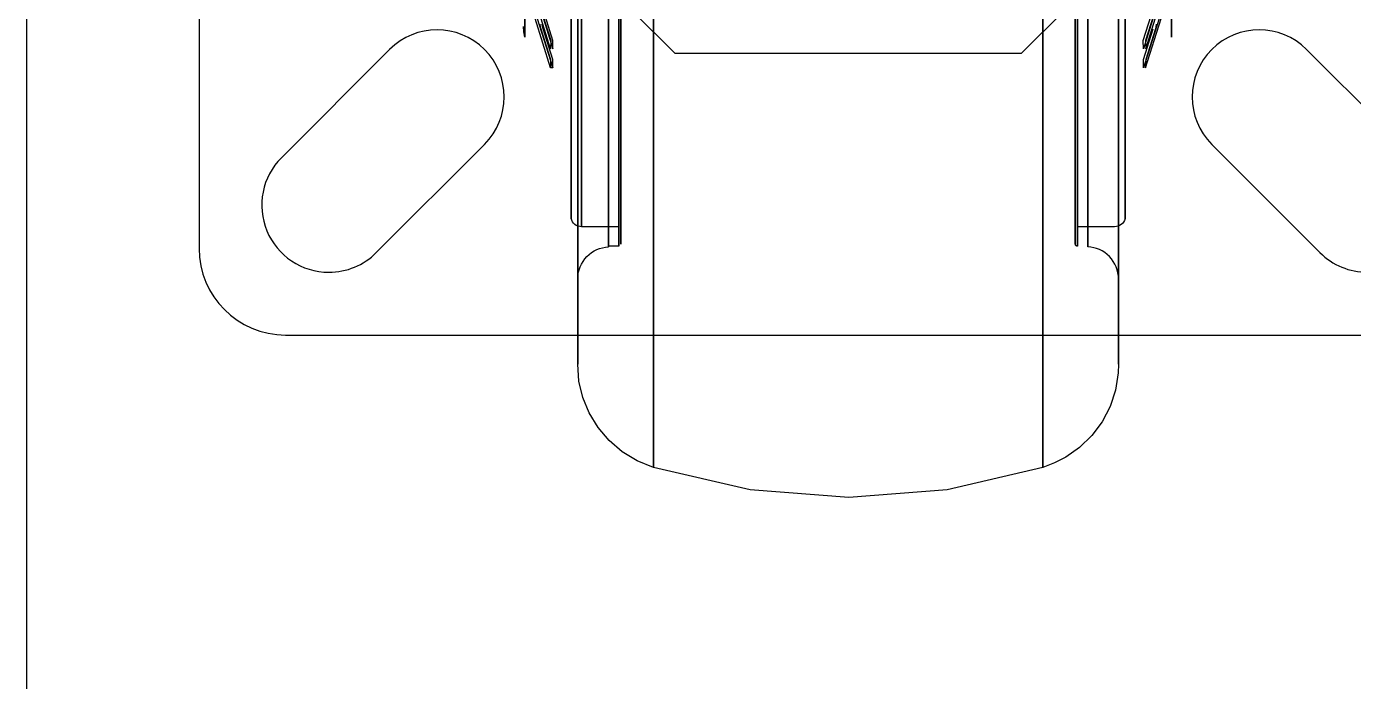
# Model space of a CAD drawing. Header units: millimetres. Extents: x 10366 to 13995, y 24552 to 29685.
# Drawn here: x 12611.8 to 12674.9, y 27279.9 to 27311 of the extents above; entities that cross this region are included whole.
import ezdxf

# ---------------------------------------------------------------- set-up
doc = ezdxf.new("R2010")
doc.units = ezdxf.units.MM
doc.header["$LTSCALE"] = 3
doc.layers.add('DomyÅ›lny', color=7, linetype='Continuous')

msp = doc.modelspace()

# ---------------------------------------------------------------- linework, layer by layer
at = {"layer": 'DomyÅ›lny'}
for p, q in [((12619.992, 27354.028), (12619.992, 27300.476)), ((12611.782, 27353.174), (12611.782, 27136.296)), ((12642.649, 27309.745), (12640.589, 27311.804)), ((12661.186, 27311.804), (12659.126, 27309.745)), ((12636.261, 27310.918), (12636.722, 27309.46)), ((12636.828, 27309.46), (12636.367, 27310.918)), ((12664.946, 27309.46), (12665.408, 27310.918)), ((12665.514, 27310.918), (12665.053, 27309.46)), ((12623.913, 27304.793), (12629.063, 27309.943)), ((12659.126, 27309.745), (12642.649, 27309.745)), ((12672.712, 27309.943), (12677.861, 27304.793)), ((12636.832, 27309.065), (12636.726, 27309.065)), ((12633.578, 27305.428), (12628.428, 27300.278)), ((12673.346, 27300.278), (12668.197, 27305.428)), ((12639.971, 27301.506), (12638.202, 27301.506)), ((12663.572, 27301.506), (12661.804, 27301.506)), ((12639.976, 27300.579), (12639.478, 27300.578)), ((12624.111, 27296.357), (12677.663, 27296.357))]:
    msp.add_line(p, q, dxfattribs=at)
for points in [[(12638.014, 27327.252, 0), (12638.014, 27294.968, 0), (12638.014, 27327.252, 0), (12638.014, 27359.536, 0)], [(12663.76, 27327.252, 0), (12663.76, 27359.536, 0), (12663.76, 27327.252, 0), (12663.76, 27294.968, 0)], [(12663.76, 27327.252, 0), (12663.76, 27355.494, 0), (12663.76, 27327.252, 0), (12663.76, 27299.01, 0)], [(12639.478, 27327.252, 0), (12639.478, 27300.553, 0), (12639.478, 27327.252, 0), (12639.478, 27353.952, 0)], [(12639.976, 27327.252, 0), (12639.976, 27353.926, 0), (12639.976, 27327.252, 0), (12639.976, 27300.579, 0)], [(12640.074, 27327.252, 0), (12640.074, 27300.682, 0), (12640.074, 27327.252, 0), (12640.074, 27353.823, 0)], [(12661.701, 27327.252, 0), (12661.701, 27353.823, 0), (12661.701, 27327.252, 0), (12661.701, 27300.682, 0)], [(12661.798, 27327.252, 0), (12661.798, 27300.579, 0), (12661.798, 27327.252, 0), (12661.798, 27353.926, 0)], [(12662.297, 27327.252, 0), (12662.297, 27300.553, 0), (12662.297, 27327.252, 0), (12662.297, 27353.952, 0)], [(12638.202, 27327.252, 0), (12638.202, 27352.999, 0), (12638.202, 27327.252, 0), (12638.202, 27301.506, 0)], [(12640.074, 27327.252, 0), (12640.074, 27353.101, 0), (12640.074, 27327.252, 0), (12640.074, 27301.403, 0)], [(12661.701, 27327.252, 0), (12661.701, 27301.403, 0), (12661.701, 27327.252, 0), (12661.701, 27353.101, 0)], [(12637.703, 27327.252, 0), (12637.703, 27301.894, 0), (12637.703, 27327.252, 0), (12637.703, 27352.611, 0)], [(12664.071, 27327.252, 0), (12664.071, 27352.611, 0), (12664.071, 27327.252, 0), (12664.071, 27301.894, 0)], [(12635.503, 27327.252, 0), (12635.503, 27343.98, 0), (12635.503, 27327.252, 0), (12635.503, 27310.524, 0)], [(12666.271, 27327.252, 0), (12666.271, 27343.98, 0), (12666.271, 27327.252, 0), (12666.271, 27310.524, 0)], [(12639.478, 27327.252, 0), (12639.478, 27300.553, 0)], [(12639.976, 27327.252, 0), (12639.976, 27300.579, 0)], [(12641.619, 27327.252, 0), (12641.619, 27290.056, 0)], [(12660.156, 27327.252, 0), (12660.156, 27290.056, 0)]]:
    msp.add_polyline3d(points, close=True, dxfattribs=at)
for points in [[(12636.229, 27311.962, 0), (12636.732, 27310.368, 0)], [(12636.838, 27310.368, 0), (12636.335, 27311.962, 0)], [(12664.937, 27310.368, 0), (12665.44, 27311.962, 0)], [(12665.546, 27311.962, 0), (12665.043, 27310.368, 0)], [(12636.726, 27309.065, 0), (12635.984, 27311.415, 0)], [(12636.09, 27311.415, 0), (12636.832, 27309.065, 0)], [(12636.724, 27309.972, 0), (12636.274, 27311.395, 0)], [(12636.38, 27311.395, 0), (12636.83, 27309.972, 0)], [(12665.685, 27311.415, 0), (12664.942, 27309.065, 0)], [(12665.394, 27311.395, 0), (12664.944, 27309.972, 0)], [(12665.049, 27309.065, 0), (12665.791, 27311.415, 0)], [(12665.051, 27309.972, 0), (12665.5, 27311.395, 0)], [(12635.503, 27310.524, 0), (12635.455, 27310.778, 0), (12635.44, 27311.033, 0)], [(12636.219, 27311.148, 0), (12636.235, 27311.025, 0), (12636.261, 27310.918, 0)], [(12636.367, 27310.918, 0), (12636.339, 27311.04, 0), (12636.325, 27311.148, 0)], [(12665.556, 27311.148, 0), (12665.54, 27311.025, 0), (12665.514, 27310.918, 0)], [(12636.732, 27310.368, 0), (12636.724, 27309.972, 0)], [(12636.83, 27309.972, 0), (12636.838, 27310.368, 0)], [(12664.944, 27309.972, 0), (12664.937, 27310.368, 0)], [(12665.043, 27310.368, 0), (12665.051, 27309.972, 0)], [(12636.722, 27309.46, 0), (12636.726, 27309.065, 0)], [(12636.832, 27309.065, 0), (12636.828, 27309.46, 0)], [(12664.942, 27309.065, 0), (12664.946, 27309.46, 0)], [(12665.053, 27309.46, 0), (12665.049, 27309.065, 0)], [(12638.202, 27301.506, 0), (12638.114, 27301.514, 0), (12638.029, 27301.536, 0), (12637.95, 27301.572, 0), (12637.879, 27301.62, 0), (12637.819, 27301.678, 0), (12637.768, 27301.744, 0), (12637.73, 27301.816, 0), (12637.703, 27301.894, 0)], [(12664.071, 27301.894, 0), (12664.059, 27301.851, 0), (12664.042, 27301.811, 0), (12663.999, 27301.733, 0), (12663.946, 27301.666, 0), (12663.882, 27301.609, 0), (12663.811, 27301.564, 0), (12663.734, 27301.532, 0), (12663.654, 27301.512, 0), (12663.572, 27301.506, 0)], [(12638.014, 27299.01, 0), (12638.021, 27299.162, 0), (12638.044, 27299.313, 0), (12638.081, 27299.457, 0), (12638.131, 27299.6, 0), (12638.194, 27299.733, 0), (12638.27, 27299.862, 0), (12638.357, 27299.98, 0), (12638.454, 27300.09, 0), (12638.561, 27300.189, 0), (12638.676, 27300.278, 0), (12638.799, 27300.355, 0), (12638.927, 27300.42, 0), (12639.06, 27300.472, 0), (12639.197, 27300.512, 0), (12639.335, 27300.539, 0), (12639.478, 27300.553, 0)], [(12661.798, 27300.579, 0), (12661.788, 27300.58, 0), (12661.778, 27300.582, 0), (12661.769, 27300.585, 0), (12661.76, 27300.589, 0), (12661.751, 27300.593, 0), (12661.743, 27300.599, 0), (12661.735, 27300.605, 0), (12661.728, 27300.612, 0), (12661.722, 27300.619, 0), (12661.716, 27300.627, 0), (12661.712, 27300.636, 0), (12661.708, 27300.645, 0), (12661.705, 27300.654, 0), (12661.702, 27300.663, 0), (12661.701, 27300.672, 0), (12661.701, 27300.682, 0)], [(12663.76, 27299.01, 0), (12663.753, 27299.162, 0), (12663.731, 27299.313, 0), (12663.694, 27299.457, 0), (12663.643, 27299.6, 0), (12663.581, 27299.733, 0), (12663.505, 27299.862, 0), (12663.418, 27299.98, 0), (12663.321, 27300.09, 0), (12663.214, 27300.189, 0), (12663.099, 27300.278, 0), (12662.976, 27300.355, 0), (12662.848, 27300.42, 0), (12662.715, 27300.472, 0), (12662.578, 27300.512, 0), (12662.44, 27300.539, 0), (12662.297, 27300.553, 0)], [(12641.619, 27290.056, 0), (12640.849, 27290.369, 0), (12640.135, 27290.804, 0), (12639.511, 27291.338, 0), (12638.983, 27291.961, 0), (12638.565, 27292.65, 0), (12638.261, 27293.389, 0), (12638.077, 27294.166, 0), (12638.014, 27294.968, 0)], [(12663.76, 27294.968, 0), (12663.744, 27294.558, 0), (12663.612, 27293.74, 0), (12663.353, 27292.96, 0), (12662.971, 27292.23, 0), (12662.483, 27291.573, 0), (12661.902, 27291.007, 0), (12661.247, 27290.544, 0), (12660.716, 27290.269, 0), (12660.156, 27290.056, 0)], [(12660.156, 27290.056, 0), (12655.603, 27288.995, 0), (12650.92, 27288.633, 0), (12646.223, 27288.987, 0), (12641.619, 27290.056, 0)]]:
    msp.add_polyline3d(points, dxfattribs=at)
for centre, radius, start, end in [((12631.32, 27307.685), 3.193, 315, 135), ((12670.454, 27307.685), 3.193, 45, 225), ((12626.171, 27302.536), 3.193, 135, 270), ((12624.111, 27300.476), 4.119, 180, 270), ((12626.171, 27302.536), 3.193, 270, 315), ((12675.604, 27302.536), 3.193, 225, 270)]:
    msp.add_arc(centre, radius, start, end, dxfattribs=at)

doc.saveas('drawing.dxf')
